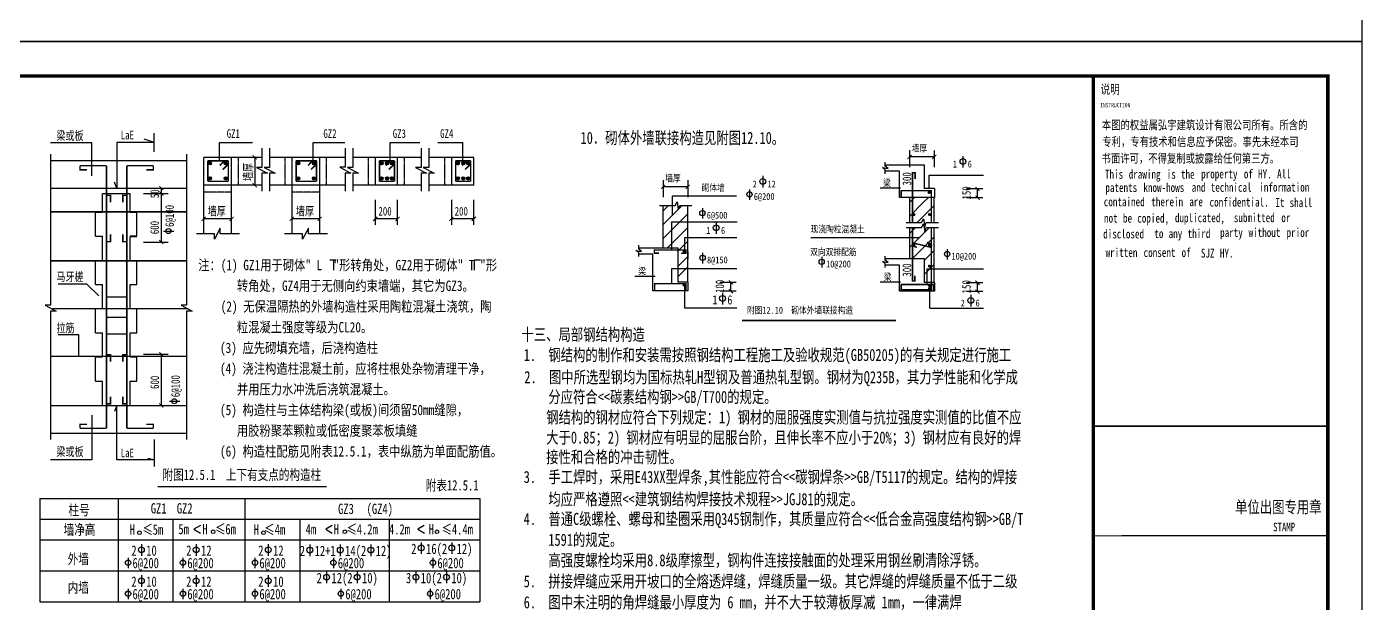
# Model space of a CAD drawing. Header units: millimetres. Extents: x 539196 to 807275, y 431843 to 1156631.
# Drawn here: x 572462 to 627244, y 1074202 to 1097840 of the extents above; entities that cross this region are included whole.
import ezdxf
from ezdxf.enums import TextEntityAlignment as Align

# ---------------------------------------------------------------- set-up
doc = ezdxf.new("R2010")
doc.units = ezdxf.units.MM
doc.header["$MEASUREMENT"] = 0
doc.linetypes.add('DASHED2', pattern=[0.375, 0.25, -0.125])
doc.layers.add('PUB_TITLE', color=4, linetype='Continuous')
doc.layers.add('TK', color=9, linetype='Continuous')
doc.styles.add('-宋体', font='', dxfattribs={"width": 0.8})
doc.styles.get('-宋体').set_extended_font_data('SimSun')

# ---------------------------------------------------------------- blocks, each defined once
blk = doc.blocks.new('图签11')
for p, q in [((3661956, -366171), (3661956, -326171)), ((3668756, -336322), (3661956, -336322)), ((3661956, -336322), (3668756, -336322)), ((3668732, -339499), (3662780, -339499))]:
    blk.add_line(p, q)
at = {"const_width": 34}
for points in [[(3661956, -336322), (3668756, -336322)], [(3661956, -339499), (3668732, -339499)]]:
    blk.add_lwpolyline(points, dxfattribs=at)
at = {"layer": 'PUB_TITLE', "const_width": 100}
blk.add_lwpolyline([(3661956, -326171), (3668756, -326171), (3668756, -366170), (3661956, -366170)], close=True, dxfattribs=at)
at = {"style": '-宋体', "width": 0.75}
for s, height, p in [('INSTRUCTION', 129.15, (3662157, -327077)), ('单位出图专用章', 350, (3666068, -338838)), ('STAMP', 250, (3667171, -339368))]:
    blk.add_text(s, height=height, dxfattribs=at).set_placement(p)
at = {"layer": 'TK', "color": 9, "style": '-宋体', "width": 0.75}
blk.add_text('说明', height=265.8, dxfattribs=at).set_placement((3662166, -326686))
at = {"layer": 'TK', "style": '-宋体', "width": 0.75}
for s, height, p in [('本图的权益属弘宇建筑设计有限公司所有。所含的', 258.23, (3662201, -327716)), ('专利，专有技术和信息应予保密。事先未经本司', 258.23, (3662214, -328201)), ('书面许可，不得复制或披露给任何第三方。', 258.23, (3662193, -328683)), ('This', 258.2, (3662293, -329146)), ('drawing', 258.2, (3662982, -329146)), ('is', 258.2, (3664084, -329146)), ('the', 258.2, (3664497, -329146)), ('property', 258.2, (3665082, -329136)), ('of', 258.2, (3666321, -329136)), ('HY.', 258.2, (3666734, -329136)), ('All', 258.2, (3667285, -329136)), ('patents', 258.2, (3662305, -329530)), ('know-hows', 258.2, (3663407, -329530)), ('and', 258.2, (3664810, -329525)), ('technical', 258.2, (3665361, -329525)), ('information', 258.23, (3666770, -329521)), ('contained', 258.2, (3662259, -329943)), ('therein', 258.2, (3663637, -329943)), ('are', 258.2, (3664738, -329943)), ('confidential.', 258.23, (3665327, -329953)), ('It', 258.2, (3667234, -329968)), ('shall', 258.2, (3667647, -329968)), ('not', 258.2, (3662266, -330419)), ('be', 258.2, (3662817, -330419)), ('copied,', 258.2, (3663230, -330419)), ('duplicated,', 258.23, (3664322, -330407)), ('submitted', 258.2, (3666031, -330405)), ('or', 258.2, (3667408, -330405)), ('disclosed', 258.2, (3662241, -330876)), ('to', 258.2, (3663726, -330866)), ('any', 258.2, (3664139, -330866)), ('third', 258.2, (3664690, -330866)), ('party', 258.2, (3665632, -330834)), ('without', 258.2, (3666458, -330834)), ('prior', 258.2, (3667560, -330834)), ('written', 258.2, (3662312, -331414)), ('consent', 258.2, (3663414, -331414)), ('of', 258.2, (3664516, -331414)), ('SJZ', 258.2, (3665076, -331433)), ('HY.', 258.2, (3665627, -331433))]:
    blk.add_text(s, height=height, dxfattribs=at).set_placement(p)

msp = doc.modelspace()

# ---------------------------------------------------------------- hatches: boundary and pattern name
h = msp.add_hatch()
h.set_pattern_fill('ANSI31', color=256, scale=113.142829, style=0)
h.set_pattern_definition([(45, (141233.96, 1074767.209), (-10.00050766, 10.00050766), [])])
edge = h.paths.add_edge_path()
edge.add_arc((579981.4, 1092243.4), 64.4, 0, 360)
h = msp.add_hatch()
h.set_pattern_fill('ANSI31', color=256, scale=113.142829, style=0)
h.set_pattern_definition([(45, (141879.009, 1074767.209), (-10.00050766, 10.00050766), [])])
edge = h.paths.add_edge_path()
edge.add_arc((580626.5, 1092243.4), 64.4, 0, 360)
h = msp.add_hatch()
h.set_pattern_fill('ANSI31', color=256, scale=113.142829, style=0)
h.set_pattern_definition([(45, (144851.712, 1074767.209), (-10.00050766, 10.00050766), [])])
edge = h.paths.add_edge_path()
edge.add_arc((583599.2, 1092243.4), 64.4, 0, 360)
h = msp.add_hatch()
h.set_pattern_fill('ANSI31', color=256, scale=113.142829, style=0)
h.set_pattern_definition([(45, (145496.761, 1074767.209), (-10.00050766, 10.00050766), [])])
edge = h.paths.add_edge_path()
edge.add_arc((584244.2, 1092243.4), 64.4, 0, 360)
h = msp.add_hatch()
h.set_pattern_fill('ANSI31', color=256, scale=113.142829, style=0)
h.set_pattern_definition([(45, (148271.86, 1074767.209), (-10.00050766, 10.00050766), [])])
edge = h.paths.add_edge_path()
edge.add_arc((587019.3, 1092243.4), 64.4, 0, 360)
h = msp.add_hatch()
h.set_pattern_fill('ANSI31', color=256, scale=113.142829, style=0)
h.set_pattern_definition([(45, (148495.714, 1074767.209), (-10.00050766, 10.00050766), [])])
edge = h.paths.add_edge_path()
edge.add_arc((587243.2, 1092243.4), 64.4, 0, 360)
h = msp.add_hatch()
h.set_pattern_fill('ANSI31', color=256, scale=113.142829, style=0)
h.set_pattern_definition([(45, (148690.41, 1074767.209), (-10.00050766, 10.00050766), [])])
edge = h.paths.add_edge_path()
edge.add_arc((587437.9, 1092243.4), 64.4, 0, 360)
h = msp.add_hatch()
h.set_pattern_fill('ANSI31', color=256, scale=113.142829, style=0)
h.set_pattern_definition([(45, (151397.557, 1074767.209), (-10.00050766, 10.00050766), [])])
edge = h.paths.add_edge_path()
edge.add_arc((590145, 1092243.4), 64.4, 0, 360)
h = msp.add_hatch()
h.set_pattern_fill('ANSI31', color=256, scale=113.142829, style=0)
h.set_pattern_definition([(45, (151621.409, 1074767.209), (-10.00050766, 10.00050766), [])])
edge = h.paths.add_edge_path()
edge.add_arc((590368.9, 1092243.4), 64.4, 0, 360)
h = msp.add_hatch()
h.set_pattern_fill('ANSI31', color=256, scale=113.142829, style=0)
h.set_pattern_definition([(45, (151816.106, 1074767.209), (-10.00050766, 10.00050766), [])])
edge = h.paths.add_edge_path()
edge.add_arc((590563.6, 1092243.4), 64.4, 0, 360)
h = msp.add_hatch()
h.set_pattern_fill('ANSI31', color=256, scale=113.142829, style=0)
h.set_pattern_definition([(45, (141233.96, 1074148.204), (-10.00050766, 10.00050766), [])])
edge = h.paths.add_edge_path()
edge.add_arc((579981.4, 1091624.4), 64.4, 0, 360)
h = msp.add_hatch()
h.set_pattern_fill('ANSI31', color=256, scale=113.142829, style=0)
h.set_pattern_definition([(45, (141879.009, 1074148.204), (-10.00050766, 10.00050766), [])])
edge = h.paths.add_edge_path()
edge.add_arc((580626.5, 1091624.4), 64.4, 0, 360)
h = msp.add_hatch()
h.set_pattern_fill('ANSI31', color=256, scale=113.142829, style=0)
h.set_pattern_definition([(45, (144851.712, 1074148.204), (-10.00050766, 10.00050766), [])])
edge = h.paths.add_edge_path()
edge.add_arc((583599.2, 1091624.4), 64.4, 0, 360)
h = msp.add_hatch()
h.set_pattern_fill('ANSI31', color=256, scale=113.142829, style=0)
h.set_pattern_definition([(45, (145496.761, 1074148.204), (-10.00050766, 10.00050766), [])])
edge = h.paths.add_edge_path()
edge.add_arc((584244.2, 1091624.4), 64.4, 0, 360)
h = msp.add_hatch()
h.set_pattern_fill('ANSI31', color=256, scale=113.142829, style=0)
h.set_pattern_definition([(45, (148271.86, 1074148.204), (-10.00050766, 10.00050766), [])])
edge = h.paths.add_edge_path()
edge.add_arc((587019.3, 1091624.4), 64.4, 0, 360)
h = msp.add_hatch()
h.set_pattern_fill('ANSI31', color=256, scale=113.142829, style=0)
h.set_pattern_definition([(45, (148495.714, 1074148.204), (-10.00050766, 10.00050766), [])])
edge = h.paths.add_edge_path()
edge.add_arc((587243.2, 1091624.4), 64.4, 0, 360)
h = msp.add_hatch()
h.set_pattern_fill('ANSI31', color=256, scale=113.142829, style=0)
h.set_pattern_definition([(45, (148690.41, 1074148.204), (-10.00050766, 10.00050766), [])])
edge = h.paths.add_edge_path()
edge.add_arc((587437.9, 1091624.4), 64.4, 0, 360)
h = msp.add_hatch()
h.set_pattern_fill('ANSI31', color=256, scale=113.142829, style=0)
h.set_pattern_definition([(45, (151397.557, 1074148.204), (-10.00050766, 10.00050766), [])])
edge = h.paths.add_edge_path()
edge.add_arc((590145, 1091624.4), 64.4, 0, 360)
h = msp.add_hatch()
h.set_pattern_fill('ANSI31', color=256, scale=113.142829, style=0)
h.set_pattern_definition([(45, (151621.409, 1074148.204), (-10.00050766, 10.00050766), [])])
edge = h.paths.add_edge_path()
edge.add_arc((590368.9, 1091624.4), 64.4, 0, 360)
h = msp.add_hatch()
h.set_pattern_fill('ANSI31', color=256, scale=113.142829, style=0)
h.set_pattern_definition([(45, (151816.106, 1074148.204), (-10.00050766, 10.00050766), [])])
edge = h.paths.add_edge_path()
edge.add_arc((590563.6, 1091624.4), 64.4, 0, 360)
h = msp.add_hatch()
h.set_pattern_fill('ANSI31', color=256, scale=67.885697, style=0)
h.set_pattern_definition([(45, (346229.513, 1080554.732), (-6.0003046, 6.0003046), [])])
edge = h.paths.add_edge_path()
edge.add_arc((609478, 1091040.5), 38.7, 0, 360)
h = msp.add_hatch()
h.set_pattern_fill('ANSI31', color=256, scale=67.885697, style=0)
h.set_pattern_definition([(45, (345606.3795, 1079653.117), (-6.0003046, 6.0003046), [])])
edge = h.paths.add_edge_path()
edge.add_arc((608854.9, 1090138.9), 38.7, 0, 360)
h = msp.add_hatch()
h.set_pattern_fill('ANSI31', color=256, scale=67.885697, style=0)
h.set_pattern_definition([(45, (346249.1965, 1079653.117), (-6.0003046, 6.0003046), [])])
edge = h.paths.add_edge_path()
edge.add_arc((609497.7, 1090138.9), 38.7, 0, 360)
h = msp.add_hatch()
h.set_pattern_fill('ANSI31', color=256, scale=67.885697, style=0)
h.set_pattern_definition([(45, (336182.426, 1078129.335), (-6.0003046, 6.0003046), [])])
edge = h.paths.add_edge_path()
edge.add_arc((599430.9, 1088615.1), 38.7, 0, 360)
h = msp.add_hatch()
h.set_pattern_fill('ANSI31', color=256, scale=67.885697, style=0)
h.set_pattern_definition([(45, (345606.3795, 1078408.5495), (-6.0003046, 6.0003046), [])])
edge = h.paths.add_edge_path()
edge.add_arc((608854.9, 1088894.3), 38.7, 0, 360)
h = msp.add_hatch()
h.set_pattern_fill('ANSI31', color=256, scale=67.885697, style=0)
h.set_pattern_definition([(45, (346249.1965, 1078408.5495), (-6.0003046, 6.0003046), [])])
edge = h.paths.add_edge_path()
edge.add_arc((609497.7, 1088894.3), 38.7, 0, 360)
h = msp.add_hatch()
h.set_pattern_fill('ANSI31', color=256, scale=67.885697, style=0)
h.set_pattern_definition([(45, (346249.1965, 1077534.876), (-6.0003046, 6.0003046), [])])
edge = h.paths.add_edge_path()
edge.add_arc((609497.7, 1088020.6), 38.7, 0, 360)
h = msp.add_hatch()
h.set_pattern_fill('ANSI31', color=256, scale=67.885697, style=0)
h.set_pattern_definition([(45, (336182.426, 1076752.463), (-6.0003046, 6.0003046), [])])
edge = h.paths.add_edge_path()
edge.add_arc((599430.9, 1087238.2), 38.7, 0, 360)
h = msp.add_hatch()
h.set_pattern_fill('ANSI31', color=256, scale=67.885697, style=0)
h.set_pattern_definition([(45, (346249.1965, 1076741.792), (-6.0003046, 6.0003046), [])])
edge = h.paths.add_edge_path()
edge.add_arc((609497.7, 1087227.5), 38.7, 0, 360)
h = msp.add_hatch()
h.set_pattern_fill('ANSI31', color=256, scale=67.885697, style=0)
h.set_pattern_definition([(45, (346249.1965, 1076627.003), (-6.0003046, 6.0003046), [])])
edge = h.paths.add_edge_path()
edge.add_arc((609497.7, 1087112.7), 38.7, 0, 360)

# ---------------------------------------------------------------- linework, layer by layer
for p, q in [((577692.6, 1092704.9), (577692.6, 1093473.9)), ((575135.9, 1093080.3), (573439, 1093080.3)), ((575135.9, 1091723.3), (575135.9, 1093080.3)), ((577692.6, 1093089.4), (576154.1, 1093089.4)), ((576154.1, 1093089.4), (576154.1, 1091216.8)), ((577692.6, 1093089.4), (577282.6, 1093224.4)), ((580368.6, 1093089.9), (581724.2, 1093089.9)), ((580368.6, 1092330.9), (580368.6, 1093089.9)), ((584212.5, 1092330.9), (584212.5, 1093089.9)), ((584212.5, 1093089.9), (585504.5, 1093089.9)), ((587370.7, 1093089.9), (588589.2, 1093089.9)), ((587370.7, 1092330.9), (587370.7, 1093089.9)), ((589330.4, 1093089.9), (590357, 1093089.9)), ((590357, 1092330.9), (590357, 1093089.9)), ((573440.2, 1092618.4), (573440.2, 1086426.7)), ((573440.2, 1092355.9), (578993.8, 1092355.9)), ((579016.7, 1092618.4), (579016.7, 1086426.7)), ((582107.2, 1092474.3), (579732.3, 1092474.3)), ((579732.3, 1089350.1), (579732.3, 1092474.3)), ((580863.7, 1089350.1), (580863.7, 1092474.3)), ((581814.3, 1092491.2), (581814.3, 1091342.8)), ((582107.2, 1092858.5), (582107.2, 1092072.2)), ((582424.3, 1092858.5), (582424.3, 1092072.2)), ((585527.3, 1092474.3), (582424.3, 1092474.3)), ((583350, 1089350.1), (583350, 1092474.3)), ((584481.5, 1089350.1), (584481.5, 1092474.3)), ((585527.3, 1092867.4), (585527.3, 1092081.1)), ((585844.4, 1092858.5), (585844.4, 1092072.2)), ((588635.2, 1092474.3), (585844.4, 1092474.3)), ((586770.2, 1091342.8), (586770.2, 1092474.3)), ((587675.1, 1091342.8), (587675.1, 1092474.3)), ((588635.2, 1092858.5), (588635.2, 1092072.2)), ((588952.3, 1092858.5), (588952.3, 1092072.2)), ((590800.8, 1092474.3), (588952.3, 1092474.3)), ((589895.9, 1091342.8), (589895.9, 1092474.3)), ((590800.8, 1091342.8), (590800.8, 1092474.3)), ((608674.8, 1092773.1), (608674.8, 1092077.2)), ((609688, 1092501.7), (608674.8, 1092501.7)), ((609688, 1092770.4), (609688, 1092077.7)), ((610863.2, 1092537.9), (610863.2, 1092067.7)), ((582107.2, 1092072.2), (581882, 1092072.2)), ((581882, 1092072.2), (582332.3, 1091829.9)), ((582332.3, 1091829.9), (582107.2, 1091829.9)), ((582107.2, 1091829.9), (582107.2, 1091091.8)), ((582424.3, 1092072.2), (582199.1, 1092072.2)), ((582199.1, 1092072.2), (582649.4, 1091829.9)), ((582649.4, 1091829.9), (582424.3, 1091829.9)), ((582424.3, 1091829.9), (582424.3, 1091091.8)), ((585527.3, 1092081.1), (585302.2, 1092081.1)), ((585302.2, 1092081.1), (585752.5, 1091838.8)), ((585752.5, 1091838.8), (585527.3, 1091838.8)), ((585527.3, 1091838.8), (585527.3, 1091100.7)), ((585844.4, 1092072.2), (585619.3, 1092072.2)), ((585619.3, 1092072.2), (586069.6, 1091829.9)), ((586069.6, 1091829.9), (585844.4, 1091829.9)), ((585844.4, 1091829.9), (585844.4, 1091091.8)), ((588635.2, 1092072.2), (588410.1, 1092072.2)), ((588410.1, 1092072.2), (588860.3, 1091829.9)), ((588635.2, 1091829.9), (588635.2, 1091091.8)), ((588860.3, 1091829.9), (588635.2, 1091829.9)), ((588952.3, 1092072.2), (588727.2, 1092072.2)), ((588727.2, 1092072.2), (589177.4, 1091829.9)), ((588952.3, 1091829.9), (588952.3, 1091091.8)), ((589177.4, 1091829.9), (588952.3, 1091829.9)), ((607565.5, 1092070.5), (607790.5, 1092028.5)), ((607679.3, 1091976.2), (607565.5, 1092070.5)), ((607679.3, 1092118.9), (607679.3, 1092280.2)), ((607679.3, 1092180.3), (608992, 1092180.3)), ((607790.5, 1092028.5), (607679.3, 1092118.9)), ((607679.3, 1091812.3), (607679.3, 1091976.2)), ((608255.5, 1091913), (607679.3, 1091913)), ((608255.5, 1090843.8), (608255.5, 1091913)), ((608793.5, 1091859.1), (608793.5, 1089801.9)), ((608793.5, 1091859.1), (608901.6, 1091859.1)), ((608793.5, 1091859.1), (608901.6, 1091859.1)), ((608901.6, 1091859.1), (608901.6, 1091632.5)), ((608901.6, 1091859.1), (608901.6, 1091603)), ((608992, 1092180.3), (609278.4, 1092180.3)), ((609278.4, 1092180.3), (609278.4, 1091205.8)), ((576154.1, 1091216.8), (576067.8, 1091461.4)), ((582107.2, 1091342.8), (579732.3, 1091342.8)), ((585527.3, 1091342.8), (582424.3, 1091342.8)), ((588635.2, 1091342.8), (585844.4, 1091342.8)), ((590800.8, 1091342.8), (588952.3, 1091342.8)), ((598561.6, 1091545.6), (598561.6, 1090849.7)), ((599574.8, 1091274.2), (598561.6, 1091274.2)), ((599574.8, 1091542.9), (599574.8, 1090850.2)), ((602651.7, 1091720.1), (602651.7, 1091249.8)), ((609484.5, 1091205.8), (609484.5, 1091751)), ((609484.5, 1091751), (611704.4, 1091751)), ((573440.2, 1091224.5), (578993.8, 1091224.5)), ((575287.8, 1091224.5), (575570.7, 1091224.5)), ((575570.7, 1091008.2), (576702.1, 1091008.2)), ((575570.7, 1090241.8), (575570.7, 1091008.2)), ((576702.1, 1091224.5), (576984.9, 1091224.5)), ((576702.1, 1090231.8), (576702.1, 1091008.2)), ((577246.2, 1091004.1), (578263.7, 1091004.1)), ((577984.4, 1091004.1), (577984.4, 1091224.5)), ((577984.4, 1089011.4), (577984.4, 1091004.1)), ((586770.2, 1089716), (586770.2, 1090745.1)), ((587675.1, 1089716), (587675.1, 1090745.1)), ((589895.9, 1089716), (589895.9, 1090745.1)), ((590800.8, 1089716), (590800.8, 1090745.1)), ((598946.5, 1090107.9), (598946.5, 1090904.2)), ((598946.5, 1090904.2), (601573.8, 1090904.2)), ((602107.3, 1091169.5), (602107.3, 1090739.6)), ((608303.9, 1091216.3), (607473.2, 1091216.3)), ((609690.6, 1090843.8), (608255.5, 1090843.8)), ((608336.5, 1091123.1), (609567.3, 1091123.1)), ((608336.5, 1090888.8), (608336.5, 1091123.1)), ((608672.6, 1090843.8), (608672.6, 1089810.6)), ((608672.6, 1090634.9), (608881.4, 1090843.8)), ((609238.6, 1090629.5), (609452.9, 1090843.8)), ((609690.6, 1091205.8), (609278.4, 1091205.8)), ((609567.3, 1091123.1), (609567.3, 1089801.9)), ((609689.4, 1089810.6), (609689.4, 1090843.8)), ((609690.6, 1091205.8), (609690.6, 1090843.8)), ((611009, 1091205.2), (611677.1, 1091205.2)), ((611009, 1090843.8), (611677.1, 1090843.8)), ((611446.2, 1091205.2), (611446.2, 1090843.8)), ((575287.8, 1090241.8), (575570.7, 1090241.8)), ((575287.8, 1089251.8), (575287.8, 1090231.8)), ((576702.1, 1090231.8), (576984.9, 1090231.8)), ((576984.9, 1089251.8), (576984.9, 1090231.8)), ((598417.3, 1090505.5), (599054.4, 1090505.5)), ((598557.9, 1090275), (598788.4, 1090505.5)), ((598557.9, 1090505.5), (598557.9, 1088781.5)), ((598557.9, 1089712.4), (599188.5, 1090343)), ((598557.9, 1089149.9), (599574.8, 1090166.8)), ((599054.4, 1090505.5), (599135.9, 1090659)), ((599135.9, 1090659), (599188.6, 1090342.4)), ((599188.6, 1090342.4), (599246.1, 1090505.5)), ((599189, 1090343.5), (599350.9, 1090505.5)), ((599246.1, 1090505.5), (599743.2, 1090505.5)), ((599574.8, 1087372.4), (599574.8, 1090505.5)), ((600175.6, 1090400.9), (600175.6, 1089971)), ((608672.6, 1090063.4), (609238.6, 1090629.5)), ((608991.3, 1089810.6), (609547.7, 1090367.1)), ((609547.7, 1090367.1), (609689.4, 1090508.7)), ((580863.7, 1089962.8), (579715.3, 1089962.8)), ((584481.5, 1089962.8), (583333.1, 1089962.8)), ((587675.1, 1089962.8), (586753.2, 1089962.8)), ((590800.8, 1089962.8), (589878.9, 1089962.8)), ((598925.8, 1088694.9), (598925.8, 1089841.7)), ((598925.8, 1089841.7), (601596.5, 1089841.7)), ((600742, 1089818.8), (600742, 1089348.5)), ((608531.9, 1089817.5), (609169, 1089817.5)), ((608531.9, 1089613.7), (609169, 1089613.7)), ((608672.6, 1089613.7), (608672.6, 1088330.8)), ((608793.5, 1089613.7), (608793.5, 1087418.3)), ((609163.5, 1089605.8), (609245, 1089759.3)), ((609169, 1089810.6), (609250.5, 1089964.1)), ((609245, 1089759.3), (609297.7, 1089442.7)), ((609250.5, 1089964.1), (609303.2, 1089647.5)), ((609303.2, 1089643.7), (609360.8, 1089806.8)), ((609303.2, 1089450.6), (609360.8, 1089613.7)), ((609360.8, 1089817.5), (609857.9, 1089817.5)), ((609360.8, 1089613.7), (609857.9, 1089613.7)), ((609567.3, 1089613.7), (609567.3, 1087047.2)), ((609689.4, 1087356.3), (609689.4, 1089613.7)), ((575287.8, 1089251.8), (575570.7, 1089251.8)), ((575570.7, 1088261.8), (575570.7, 1089251.8)), ((576702.1, 1089261.9), (576984.9, 1089261.9)), ((576702.1, 1088251.8), (576702.1, 1089241.8)), ((576702.1, 1089241.8), (576984.9, 1089241.8)), ((578069.3, 1089462.2), (578499.3, 1089462.2)), ((580159.3, 1089350.1), (579421.2, 1089350.1)), ((580401.7, 1089575.2), (580159.3, 1089125)), ((580159.3, 1089125), (580159.3, 1089350.1)), ((580401.7, 1089350.1), (580401.7, 1089575.2)), ((581187.9, 1089350.1), (580401.7, 1089350.1)), ((583777, 1089350.1), (583039, 1089350.1)), ((584019.4, 1089575.2), (583777, 1089125)), ((583777, 1089125), (583777, 1089350.1)), ((584019.4, 1089350.1), (584019.4, 1089575.2)), ((584805.7, 1089350.1), (584019.4, 1089350.1)), ((598752.1, 1088781.5), (599574.8, 1089604.2)), ((599450.4, 1088602.6), (599450.4, 1089192.6)), ((599450.4, 1089192.6), (601588.6, 1089192.6)), ((609086.8, 1089180.4), (604629.5, 1089180.4)), ((608672.6, 1089357.3), (608906.6, 1089591.3)), ((608672.6, 1088785.8), (609469.7, 1089582.9)), ((608789.1, 1088330.8), (609689.4, 1089231.1)), ((577246.2, 1089011.4), (578263.7, 1089011.4)), ((597564.7, 1088577.5), (597450.8, 1088671.8)), ((597450.8, 1088671.8), (597675.9, 1088629.8)), ((597564.7, 1088720.2), (597564.7, 1088881.5)), ((597564.7, 1088781.5), (598877.4, 1088781.5)), ((597675.9, 1088629.8), (597564.7, 1088720.2)), ((597564.7, 1088413.6), (597564.7, 1088577.5)), ((598877.4, 1088781.5), (599163.8, 1088781.5)), ((599160.2, 1088627.1), (599574.8, 1089041.7)), ((599163.8, 1088781.5), (599163.8, 1087372.4)), ((599163.8, 1088623.9), (599163.8, 1088305.7)), ((599574.8, 1088623.9), (599574.8, 1088305.7)), ((600186.6, 1088567.3), (600186.6, 1088137.3)), ((609278.4, 1088248.6), (609689.4, 1088659.6)), ((610215.1, 1088721.6), (610215.1, 1088291.7)), ((575287.8, 1088261.8), (575570.7, 1088261.8)), ((575287.8, 1087271.8), (575287.8, 1088251.8)), ((576702.1, 1088251.8), (576984.9, 1088251.8)), ((576984.9, 1087271.8), (576984.9, 1088251.8)), ((585161.5, 1088264.3), (584901.4, 1088264.3)), ((585039.6, 1088264.3), (585039.6, 1087858.1)), ((591068.9, 1088268.5), (590808.8, 1088268.5)), ((590808.8, 1088268.5), (590808.8, 1087862.3)), ((598140.9, 1088514.2), (597564.7, 1088514.2)), ((598140.9, 1087011), (598140.9, 1088514.2)), ((599163.8, 1088004.3), (599574.8, 1088415.3)), ((599163.8, 1087589.8), (599574.8, 1088000.7)), ((605069.8, 1088402.7), (605069.8, 1087972.8)), ((607565.5, 1088221), (607790.5, 1088179)), ((607679.3, 1088126.7), (607565.5, 1088221)), ((607679.3, 1088269.4), (607679.3, 1088430.7)), ((607679.3, 1088330.8), (608992, 1088330.8)), ((607790.5, 1088179), (607679.3, 1088269.4)), ((607679.3, 1087962.8), (607679.3, 1088126.7)), ((608255.5, 1088063.5), (607679.3, 1088063.5)), ((608255.5, 1086994.3), (608255.5, 1088063.5)), ((608992, 1088330.8), (609278.4, 1088330.8)), ((609278.4, 1088330.8), (609278.4, 1087356.3)), ((609278.4, 1087677.1), (609689.4, 1088088)), ((598241.7, 1087602.1), (597411, 1087602.1)), ((598923.4, 1087334.3), (598923.4, 1087931)), ((598923.4, 1087931), (601587.5, 1087931)), ((608895.1, 1087418.3), (608895.1, 1087624.5)), ((609388.4, 1087914.3), (611703.3, 1087914.3)), ((609388.4, 1087914.3), (609388.4, 1087294.7)), ((574933.1, 1087283.4), (573752.5, 1087283.4)), ((575414, 1086802.6), (574933.1, 1087283.4)), ((575287.8, 1087271.8), (575570.7, 1087271.8)), ((575287.8, 1087271.8), (575570.7, 1087271.8)), ((575570.7, 1086281.8), (575570.7, 1087271.8)), ((576702.1, 1086281.8), (576702.1, 1087271.8)), ((576702.1, 1087271.8), (576984.9, 1087271.8)), ((576702.1, 1087271.8), (576984.9, 1087271.8)), ((599574.8, 1087011), (598140.9, 1087011)), ((599574.8, 1087372.4), (599163.8, 1087372.4)), ((599439.2, 1087234.1), (599439.2, 1086316.7)), ((599574.8, 1087372.4), (599574.8, 1087011)), ((600893.2, 1087372.4), (601561.3, 1087372.4)), ((600893.2, 1087011), (601561.3, 1087011)), ((601003.5, 1086925.4), (601003.5, 1086455.2)), ((601330.3, 1087372.4), (601330.3, 1087011)), ((608303.9, 1087366.8), (607473.2, 1087366.8)), ((609690.6, 1086994.3), (608255.5, 1086994.3)), ((608336.5, 1087271.4), (609644.8, 1087271.4)), ((608336.5, 1087039.3), (608336.5, 1087271.4)), ((609567.3, 1087047.2), (608344.9, 1087047.2)), ((608793.5, 1087418.3), (608895.1, 1087418.3)), ((609690.6, 1087356.3), (609278.4, 1087356.3)), ((609510.6, 1086300), (609510.6, 1087271.4)), ((609644.8, 1087271.4), (609644.8, 1087040.9)), ((609690.6, 1087356.3), (609690.6, 1086994.3)), ((611009, 1087355.7), (611677.1, 1087355.7)), ((611009, 1086994.3), (611677.1, 1086994.3)), ((611446.2, 1087355.7), (611446.2, 1086994.3)), ((573440.2, 1086426.7), (573215, 1086426.7)), ((573215, 1086426.7), (573665.3, 1086184.3)), ((579016.7, 1086426.7), (578791.6, 1086426.7)), ((578791.6, 1086426.7), (579241.9, 1086184.3)), ((611185.7, 1086841), (611185.7, 1086370.7)), ((573440.2, 1086184.3), (573440.2, 1080921.6)), ((573665.3, 1086184.3), (573440.2, 1086184.3)), ((575287.8, 1086281.8), (575570.7, 1086281.8)), ((575287.8, 1085291.8), (575287.8, 1086271.8)), ((576702.1, 1086281.8), (576984.9, 1086281.8)), ((576984.9, 1085291.8), (576984.9, 1086271.8)), ((579016.7, 1086184.3), (579016.7, 1080921.6)), ((579241.9, 1086184.3), (579016.7, 1086184.3)), ((599439.2, 1086316.7), (601588.6, 1086316.7)), ((609510.6, 1086300), (611704.4, 1086300)), ((575287.8, 1085291.8), (575570.7, 1085291.8)), ((575570.7, 1084301.8), (575570.7, 1085291.8)), ((576702.1, 1085291.8), (576984.9, 1085291.8)), ((576702.1, 1084301.8), (576702.1, 1085291.8)), ((574600.1, 1085212.2), (573747.5, 1085212.2)), ((574600.1, 1084316.2), (574600.1, 1085212.2)), ((575287.8, 1084301.8), (575570.7, 1084301.8)), ((575287.8, 1083311.8), (575287.8, 1084291.8)), ((576702.1, 1084301.8), (576984.9, 1084301.8)), ((576984.9, 1083311.8), (576984.9, 1084291.8)), ((577246.2, 1084412.3), (578263.7, 1084412.3)), ((577984.4, 1082314.5), (577984.4, 1084412.3)), ((575287.8, 1083311.8), (575570.7, 1083311.8)), ((575570.7, 1082321.8), (575570.7, 1083311.8)), ((576702.1, 1082321.8), (576702.1, 1083311.8)), ((576702.1, 1083311.8), (576984.9, 1083311.8)), ((573440.2, 1082314.5), (579016.7, 1082314.5)), ((576154.1, 1082314.5), (576067.8, 1082069.8)), ((576154.1, 1080081), (576154.1, 1082314.5)), ((578314.4, 1082484.2), (578744.4, 1082484.2)), ((575135.9, 1081911.9), (575135.9, 1080080)), ((573440.2, 1081183), (579016.7, 1081183)), ((577692.6, 1080916.6), (577692.6, 1079804.8)), ((575135.9, 1080080), (573439, 1080080)), ((577692.6, 1080081), (576154.1, 1080081)), ((577692.6, 1080081), (577425.2, 1080143.9)), ((573006.2, 1078502), (591048.2, 1078502)), ((573006.2, 1078502), (573006.2, 1074259.1)), ((576208.3, 1078502), (576208.3, 1074259.1)), ((581412.8, 1078502), (581412.8, 1074259.1)), ((591048.2, 1078502), (591048.2, 1074259.1)), ((573006.2, 1077653.4), (591048.2, 1077653.4)), ((578457, 1077653.4), (578457, 1074259.1)), ((583661.5, 1077653.4), (583661.5, 1074259.1)), ((587324.5, 1077653.4), (587324.5, 1074259.1)), ((579585.7, 1077385.5), (579322.5, 1077234.6)), ((579322.5, 1077234.6), (579593.4, 1077079.9)), ((584988.1, 1077385.5), (584725, 1077234.6)), ((584725, 1077234.6), (584995.9, 1077079.9)), ((588764.4, 1077385.5), (588501.3, 1077234.6)), ((588501.3, 1077234.6), (588772.2, 1077079.9)), ((573006.2, 1076804.8), (591048.2, 1076804.8)), ((577165.4, 1076620.9), (577165.4, 1076150.6)), ((579414.1, 1076620.9), (579414.1, 1076150.6)), ((582370, 1076620.9), (582370, 1076150.6)), ((584073.4, 1076608.7), (584073.4, 1076138.4)), ((585324.9, 1076608.7), (585324.9, 1076138.4)), ((586576.4, 1076608.7), (586576.4, 1076138.4)), ((588643.9, 1076693), (588643.9, 1076222.8)), ((589895.4, 1076693), (589895.4, 1076222.8)), ((576621, 1076070.3), (576621, 1075640.4)), ((578869.7, 1076070.3), (578869.7, 1075640.4)), ((581825.6, 1076070.3), (581825.6, 1075640.4)), ((585041.4, 1076070.3), (585041.4, 1075640.4)), ((589125.8, 1076070.3), (589125.8, 1075640.4)), ((573006.2, 1075532), (591048.2, 1075532)), ((584764.4, 1075495.1), (584764.4, 1075024.8)), ((586015.8, 1075495.1), (586015.8, 1075024.8)), ((588427.3, 1075495.1), (588427.3, 1075024.8)), ((589678.8, 1075495.1), (589678.8, 1075024.8)), ((577165.4, 1075348), (577165.4, 1074877.8)), ((579414.1, 1075348), (579414.1, 1074877.8)), ((582370, 1075348), (582370, 1074877.8)), ((576621, 1074797.5), (576621, 1074367.5)), ((578869.7, 1074797.5), (578869.7, 1074367.5)), ((581825.6, 1074797.5), (581825.6, 1074367.5)), ((585347.9, 1074797.5), (585347.9, 1074367.5)), ((589010.9, 1074797.5), (589010.9, 1074367.5)), ((573006.2, 1074259.1), (591048.2, 1074259.1))]:
    msp.add_line(p, q)
at = {"linetype": 'DASHED2', "ltscale": 5}
for p, q in [((581146.6, 1091342.8), (581146.6, 1092474.3)), ((583067.2, 1091342.8), (583067.2, 1092474.3)), ((584764.3, 1091342.8), (584764.3, 1092474.3)), ((586487.3, 1091342.8), (586487.3, 1092474.3)), ((587958, 1091342.8), (587958, 1092474.3)), ((589613, 1091342.8), (589613, 1092474.3)), ((580863.7, 1091060), (579732.3, 1091060)), ((584481.5, 1091060), (583350, 1091060))]:
    msp.add_line(p, q, dxfattribs=at)
for points, const_width in [([(579892.7, 1092344.3), (580733.8, 1092344.3)], 63.6), ([(579892.7, 1092344.3), (579892.7, 1091503.2)], 63.6), ([(580553.7, 1092330.9), (580381.6, 1092148.8)], 63.6), ([(580733.8, 1092344.3), (580733.8, 1091503.2)], 63.6), ([(583510.4, 1092344.3), (584351.5, 1092344.3)], 63.6), ([(583510.4, 1092344.3), (583510.4, 1091503.2)], 63.6), ([(584171.4, 1092330.9), (583999.3, 1092148.8)], 63.6), ([(584351.5, 1092344.3), (584351.5, 1091503.2)], 63.6), ([(586930.6, 1092344.3), (587545.2, 1092344.3)], 63.6), ([(586930.6, 1092344.3), (586930.6, 1091503.2)], 63.6), ([(587365.1, 1092330.9), (587193, 1092148.8)], 63.6), ([(587545.2, 1092344.3), (587545.2, 1091503.2)], 63.6), ([(590056.2, 1092344.3), (590670.9, 1092344.3)], 63.6), ([(590056.2, 1092344.3), (590056.2, 1091503.2)], 63.6), ([(590490.8, 1092330.9), (590318.7, 1092148.8)], 63.6), ([(590670.9, 1092344.3), (590670.9, 1091503.2)], 63.6), ([(608758.9, 1092585.8), (608590.8, 1092417.7)], 40.7), ([(609772.1, 1092585.8), (609604, 1092417.7)], 40.7), ([(575731, 1092142), (574645.6, 1092142)], 63.6), ([(574645.6, 1092142), (574645.6, 1091974.9), (574940.7, 1091974.9)], 63.6), ([(575731, 1092142), (575731, 1081373.5)], 63.6), ([(576572.1, 1092142), (576572.1, 1081373.5)], 63.6), ([(576572.1, 1092142), (577657.6, 1092142)], 63.6), ([(577657.6, 1092142), (577657.6, 1091974.9), (577368, 1091974.9)], 63.6), ([(580715.6, 1092189.2), (580503.1, 1091986.9)], 63.6), ([(584333.4, 1092189.2), (584120.8, 1091986.9)], 63.6), ([(587527, 1092189.2), (587314.5, 1091986.9)], 63.6), ([(590652.7, 1092189.2), (590440.2, 1091986.9)], 63.6), ([(608901.6, 1091603), (608901.6, 1091859.1), (608793.5, 1091859.1), (608793.5, 1089810.6)], 56.6), ([(579892.7, 1091503.2), (580733.8, 1091503.2)], 63.6), ([(583510.4, 1091503.2), (584351.5, 1091503.2)], 63.6), ([(586930.6, 1091503.2), (587545.2, 1091503.2)], 63.6), ([(590056.2, 1091503.2), (590670.9, 1091503.2)], 63.6), ([(575731, 1090924.7), (575898.1, 1090924.7), (575898.1, 1090635.2)], 63.6), ([(576572.1, 1090924.7), (576405, 1090924.7), (576405, 1090635.2)], 63.6), ([(608336.5, 1090843.8), (608336.5, 1091123.1), (609567.3, 1091123.1), (609567.3, 1089810.6)], 56.6), ([(609644.8, 1087040.9), (609644.8, 1087271.4), (608336.5, 1087271.4), (608344.9, 1087047.2), (609567.3, 1087047.2), (609567.3, 1089613.7)], 56.6), ([(608793.5, 1089613.7), (608793.5, 1087418.3), (608895.1, 1087418.3), (608895.1, 1087624.5)], 56.6), ([(575731, 1089027.2), (575898.1, 1089027.2), (575898.1, 1089322.4)], 63.6), ([(576572.1, 1089027.2), (576405, 1089027.2), (576405, 1089322.4)], 63.6), ([(598400.6, 1088556.5), (598207.9, 1088556.5), (598207.9, 1088684.9), (599506.8, 1088684.9), (599506.8, 1088553.6), (599295.9, 1088553.6)], 56.6), ([(608980, 1088796.8), (608789.8, 1088849.2), (608796.3, 1088980.3), (609544.1, 1088796.8), (609576.9, 1088868.9), (609570.3, 1088934.4), (609386.7, 1089000)], 56.6), ([(599506.4, 1087013.1), (599506.4, 1087303), (598224.4, 1087303), (598224.4, 1087013.1)], 56.6), ([(575731, 1086757.2), (576572.1, 1086757.2)], 63.6), ([(575731, 1085927.3), (576572.1, 1085927.3)], 63.6), ([(601803.8, 1085796.9), (608122.1, 1085796.9)], 63.6), ([(575731, 1085241.6), (576572.1, 1085241.6)], 63.6), ([(575731, 1084391.7), (575898.1, 1084391.7), (575898.1, 1084102.1)], 63.6), ([(576572.1, 1084391.7), (576405, 1084391.7), (576405, 1084102.1)], 63.6), ([(575731, 1082374.8), (575898.1, 1082374.8), (575898.1, 1082670)], 63.6), ([(576572.1, 1082374.8), (576405, 1082374.8), (576405, 1082670)], 63.6), ([(574645.6, 1081373.5), (574645.6, 1081540.6), (574940.7, 1081540.6)], 63.6), ([(575731, 1081373.5), (574645.6, 1081373.5)], 63.6), ([(576572.1, 1081373.5), (577657.6, 1081373.5)], 63.6), ([(577657.6, 1081373.5), (577657.6, 1081540.6), (577368, 1081540.6)], 63.6), ([(577834.5, 1078982.2), (584768.6, 1078982.2)], 63.6)]:
    msp.add_lwpolyline(points, dxfattribs=dict(const_width=const_width))
at = {"lineweight": -2, "const_width": 40.7}
for points in [[(581730.3, 1092575.3), (581898.4, 1092407.1)], [(578068.4, 1091136.2), (577900.3, 1091304.4)], [(581730.3, 1091426.9), (581898.4, 1091258.8)], [(598645.6, 1091358.3), (598477.5, 1091190.2)], [(599658.8, 1091358.3), (599490.7, 1091190.2)], [(611379.1, 1091272.3), (611547.1, 1091104.1)], [(578068.4, 1090915.8), (577900.3, 1091084)], [(611379.1, 1090910.9), (611547.1, 1090742.7)], [(579799.4, 1090046.9), (579631.3, 1089878.8)], [(580947.8, 1090046.9), (580779.6, 1089878.8)], [(583417.2, 1090046.9), (583249, 1089878.8)], [(584565.6, 1090046.9), (584397.4, 1089878.8)], [(586837.3, 1090046.9), (586669.2, 1089878.8)], [(587759.2, 1090046.9), (587591, 1089878.8)], [(589963, 1090046.9), (589794.9, 1089878.8)], [(590884.9, 1090046.9), (590716.7, 1089878.8)], [(578068.4, 1088927.3), (577900.3, 1089095.5)], [(601263.3, 1087439.5), (601431.3, 1087271.3)], [(611379.1, 1087422.8), (611547.1, 1087254.6)], [(601263.3, 1087078.1), (601431.3, 1086909.9)], [(611379.1, 1087061.4), (611547.1, 1086893.2)], [(578068.4, 1084328.2), (577900.3, 1084496.4)], [(578068.4, 1082230.4), (577900.3, 1082398.6)]]:
    msp.add_lwpolyline(points, dxfattribs=at)
at = {"linetype": 'DASHED2', "ltscale": 5, "const_width": 63.6}
for points in [[(579016.7, 1090248), (573440.2, 1090248)], [(579016.7, 1088242), (573440.2, 1088242)], [(579093, 1086281.6), (573516.5, 1086281.6)], [(573440.2, 1084324.6), (579016.7, 1084324.6)]]:
    msp.add_lwpolyline(points, dxfattribs=at)
for centre, radius in [((610863.2, 1092315.2), 118.8), ((579981.4, 1092243.4), 64.4), ((580626.5, 1092243.4), 64.4), ((583599.2, 1092243.4), 64.4), ((584244.2, 1092243.4), 64.4), ((587019.3, 1092243.4), 64.4), ((587243.2, 1092243.4), 64.4), ((587437.9, 1092243.4), 64.4), ((590145, 1092243.4), 64.4), ((590368.9, 1092243.4), 64.4), ((590563.6, 1092243.4), 64.4), ((579981.4, 1091624.4), 64.4), ((580626.5, 1091624.4), 64.4), ((583599.2, 1091624.4), 64.4), ((584244.2, 1091624.4), 64.4), ((587019.3, 1091624.4), 64.4), ((587243.2, 1091624.4), 64.4), ((587437.9, 1091624.4), 64.4), ((590145, 1091624.4), 64.4), ((590368.9, 1091624.4), 64.4), ((590563.6, 1091624.4), 64.4), ((602651.7, 1091497.3), 118.8), ((602107.3, 1090965.9), 108.6), ((609478, 1091040.5), 38.7), ((600175.6, 1090197.3), 108.6), ((608854.9, 1090138.9), 38.7), ((609497.7, 1090138.9), 38.7), ((600742, 1089596), 118.8), ((578273, 1089462.2), 101.8), ((599430.9, 1088615.1), 38.7), ((608854.9, 1088894.3), 38.7), ((609497.7, 1088894.3), 38.7), ((610215.1, 1088518), 108.6), ((600186.6, 1088363.6), 108.6), ((605069.8, 1088199.1), 108.6), ((609497.7, 1088020.6), 38.7), ((599430.9, 1087238.2), 38.7), ((609497.7, 1087227.5), 38.7), ((609497.7, 1087112.7), 38.7), ((601003.5, 1086702.7), 118.8), ((611185.7, 1086618.2), 118.8), ((578518.1, 1082484.2), 101.8), ((577084.8, 1077093.5), 73.6), ((580111.1, 1077135.3), 73.6), ((582170.5, 1077093.5), 73.6), ((585513.5, 1077135.3), 73.6), ((589289.8, 1077135.3), 73.6), ((577165.4, 1076398.1), 118.8), ((579414.1, 1076398.1), 118.8), ((582370, 1076398.1), 118.8), ((584073.4, 1076385.9), 118.8), ((585324.9, 1076385.9), 118.8), ((586576.4, 1076385.9), 118.8), ((588643.9, 1076470.3), 118.8), ((589895.4, 1076470.3), 118.8), ((576621, 1075866.7), 108.6), ((578869.7, 1075866.7), 108.6), ((581825.6, 1075866.7), 108.6), ((585041.4, 1075866.7), 108.6), ((589125.8, 1075866.7), 108.6), ((584764.4, 1075272.3), 118.8), ((586015.8, 1075272.3), 118.8), ((588427.3, 1075272.3), 118.8), ((589678.8, 1075272.3), 118.8), ((577165.4, 1075125.3), 118.8), ((579414.1, 1075125.3), 118.8), ((582370, 1075125.3), 118.8), ((576621, 1074593.8), 108.6), ((578869.7, 1074593.8), 108.6), ((581825.6, 1074593.8), 108.6), ((585347.9, 1074593.8), 108.6), ((589010.9, 1074593.8), 108.6)]:
    msp.add_circle(centre, radius)
for centre, radius, start, end in [((579947.9, 1092209.5), 13.1, 0, 180), ((579947.9, 1092209.5), 13.1, 180, 0), ((579984.8, 1092209.5), 13.1, 0, 180), ((579984.8, 1092209.5), 13.1, 180, 0), ((580024.1, 1092209.5), 13.1, 0, 180), ((580024.1, 1092209.5), 13.1, 180, 0), ((580593, 1092209.5), 13.1, 0, 180), ((580593, 1092209.5), 13.1, 180, 0), ((580629.8, 1092209.5), 13.1, 0, 180), ((580629.8, 1092209.5), 13.1, 180, 0), ((580669.2, 1092209.5), 13.1, 0, 180), ((580669.2, 1092209.5), 13.1, 180, 0), ((583565.7, 1092209.5), 13.1, 0, 180), ((583565.7, 1092209.5), 13.1, 180, 0), ((583602.5, 1092209.5), 13.1, 0, 180), ((583602.5, 1092209.5), 13.1, 180, 0), ((583641.9, 1092209.5), 13.1, 0, 180), ((583641.9, 1092209.5), 13.1, 180, 0), ((586985.8, 1092209.5), 13.1, 0, 180), ((586985.8, 1092209.5), 13.1, 180, 0), ((587022.7, 1092209.5), 13.1, 0, 180), ((587022.7, 1092209.5), 13.1, 180, 0), ((587062, 1092209.5), 13.1, 0, 180), ((587062, 1092209.5), 13.1, 180, 0), ((587209.7, 1092209.5), 13.1, 0, 180), ((587209.7, 1092209.5), 13.1, 180, 0), ((587246.5, 1092209.5), 13.1, 0, 180), ((587246.5, 1092209.5), 13.1, 180, 0), ((587285.9, 1092209.5), 13.1, 0, 180), ((587285.9, 1092209.5), 13.1, 180, 0), ((587404.4, 1092209.5), 13.1, 0, 180), ((587404.4, 1092209.5), 13.1, 180, 0), ((587441.2, 1092209.5), 13.1, 0, 180), ((587441.2, 1092209.5), 13.1, 180, 0), ((587480.6, 1092209.5), 13.1, 0, 180), ((587480.6, 1092209.5), 13.1, 180, 0), ((590111.5, 1092209.5), 13.1, 0, 180), ((590111.5, 1092209.5), 13.1, 180, 0), ((590148.4, 1092209.5), 13.1, 0, 180), ((590148.4, 1092209.5), 13.1, 180, 0), ((590187.7, 1092209.5), 13.1, 0, 180), ((590187.7, 1092209.5), 13.1, 180, 0), ((590335.4, 1092209.5), 13.1, 0, 180), ((590335.4, 1092209.5), 13.1, 180, 0), ((590372.2, 1092209.5), 13.1, 0, 180), ((590372.2, 1092209.5), 13.1, 180, 0), ((590411.6, 1092209.5), 13.1, 0, 180), ((590411.6, 1092209.5), 13.1, 180, 0), ((590530.1, 1092209.5), 13.1, 0, 180), ((590530.1, 1092209.5), 13.1, 180, 0), ((590566.9, 1092209.5), 13.1, 0, 180), ((590566.9, 1092209.5), 13.1, 180, 0), ((590606.3, 1092209.5), 13.1, 0, 180), ((590606.3, 1092209.5), 13.1, 180, 0), ((579947.9, 1091590.5), 13.1, 0, 180), ((579947.9, 1091590.5), 13.1, 180, 0), ((579984.8, 1091590.5), 13.1, 0, 180), ((579984.8, 1091590.5), 13.1, 180, 0), ((580024.1, 1091590.5), 13.1, 0, 180), ((580024.1, 1091590.5), 13.1, 180, 0), ((580593, 1091590.5), 13.1, 0, 180), ((580593, 1091590.5), 13.1, 180, 0), ((580629.8, 1091590.5), 13.1, 0, 180), ((580629.8, 1091590.5), 13.1, 180, 0), ((580669.2, 1091590.5), 13.1, 0, 180), ((580669.2, 1091590.5), 13.1, 180, 0), ((583565.7, 1091590.5), 13.1, 0, 180), ((583565.7, 1091590.5), 13.1, 180, 0), ((583602.5, 1091590.5), 13.1, 0, 180), ((583602.5, 1091590.5), 13.1, 180, 0), ((583641.9, 1091590.5), 13.1, 0, 180), ((583641.9, 1091590.5), 13.1, 180, 0), ((584210.7, 1091590.5), 13.1, 0, 180), ((584210.7, 1091590.5), 13.1, 180, 0), ((584247.6, 1091590.5), 13.1, 0, 180), ((584247.6, 1091590.5), 13.1, 180, 0), ((586985.8, 1091590.5), 13.1, 0, 180), ((586985.8, 1091590.5), 13.1, 180, 0), ((587022.7, 1091590.5), 13.1, 0, 180), ((587022.7, 1091590.5), 13.1, 180, 0), ((587062, 1091590.5), 13.1, 0, 180), ((587062, 1091590.5), 13.1, 180, 0), ((587209.7, 1091590.5), 13.1, 0, 180), ((587209.7, 1091590.5), 13.1, 180, 0), ((587246.5, 1091590.5), 13.1, 0, 180), ((587246.5, 1091590.5), 13.1, 180, 0), ((587285.9, 1091590.5), 13.1, 0, 180), ((587285.9, 1091590.5), 13.1, 180, 0), ((587404.4, 1091590.5), 13.1, 0, 180), ((587404.4, 1091590.5), 13.1, 180, 0), ((587441.2, 1091590.5), 13.1, 0, 180), ((587441.2, 1091590.5), 13.1, 180, 0), ((587480.6, 1091590.5), 13.1, 0, 180), ((587480.6, 1091590.5), 13.1, 180, 0), ((590111.5, 1091590.5), 13.1, 0, 180), ((590111.5, 1091590.5), 13.1, 180, 0), ((590148.4, 1091590.5), 13.1, 0, 180), ((590148.4, 1091590.5), 13.1, 180, 0), ((590187.7, 1091590.5), 13.1, 0, 180), ((590187.7, 1091590.5), 13.1, 180, 0), ((590335.4, 1091590.5), 13.1, 0, 180), ((590335.4, 1091590.5), 13.1, 180, 0), ((590372.2, 1091590.5), 13.1, 0, 180), ((590372.2, 1091590.5), 13.1, 180, 0), ((590411.6, 1091590.5), 13.1, 0, 180), ((590411.6, 1091590.5), 13.1, 180, 0), ((590530.1, 1091590.5), 13.1, 0, 180), ((590530.1, 1091590.5), 13.1, 180, 0), ((590566.9, 1091590.5), 13.1, 0, 180), ((590566.9, 1091590.5), 13.1, 180, 0), ((590606.3, 1091590.5), 13.1, 0, 180), ((590606.3, 1091590.5), 13.1, 180, 0), ((609523.5, 1091080.3), 9.55, 0, 180), ((609523.5, 1091080.3), 9.55, 180, 0), ((608837, 1090151.4), 12.7, 90, 270), ((608837, 1090151.4), 12.7, 270, 90), ((608880.9, 1090151.4), 12.7, 90, 270), ((609523.7, 1090151.4), 12.7, 90, 270), ((608837, 1088906.9), 12.7, 90, 270), ((608837, 1088906.9), 12.7, 270, 90), ((608880.9, 1088906.9), 12.7, 90, 270), ((609523.7, 1088906.9), 12.7, 90, 270), ((609523.7, 1088033.2), 12.7, 90, 270), ((609523.7, 1087240.1), 12.7, 90, 270), ((609523.7, 1087125.3), 12.7, 90, 270)]:
    msp.add_arc(centre, radius, start, end)
at = {"layer": 'PUB_TITLE', "color": 1}
msp.add_lwpolyline([(543235.4, 1097231.5), (627244, 1097231.5), (627244, 1156631.5), (543235.4, 1156631.5)], close=True, dxfattribs=at)
at = {"layer": 'PUB_TITLE'}
msp.add_lwpolyline([(543235.4, 1037831.5), (627244, 1037831.5), (627244, 1097231.5), (543235.4, 1097231.5)], close=True, dxfattribs=at)
at = {"layer": 'PUB_TITLE', "const_width": 141.4}
msp.add_lwpolyline([(546771.1, 1039245.7), (625829.7, 1039245.7), (625829.7, 1095817.2), (546771.1, 1095817.2)], close=True, dxfattribs=at)

# ---------------------------------------------------------------- block references
at = {"xscale": 1.41428571427241, "yscale": 1.41428571427241, "zscale": 1.414285714285714}
msp.add_blockref('图签11', (-4562839.4, 1557115.2), dxfattribs=at)

# ---------------------------------------------------------------- texts
at = {"style": '-宋体'}
for s, height, width, p in [('梁或板', 353.57, 0.75, (573680.9, 1093193.7)), ('LaE', 353.57, 0.75, (576318.3, 1093220.3)), ('GZ1', 353.57, 0.75, (580666.1, 1093282.8)), ('GZ2', 353.57, 0.75, (584630.1, 1093282.8)), ('GZ3', 353.57, 0.75, (587476.6, 1093282.8)), ('GZ4', 353.57, 0.75, (589419.5, 1093282.8)), ('10．砌体外墙联接构造见附图12.10。', 495, 0.75, (595180.7, 1093035.9)), ('墙厚', 282.86, 0.8, (608764.1, 1092718.3)), ('墙厚', 282.86, 0.8, (598650.8, 1091490.8)), ('1', 282.9, 0.8, (610451.4, 1092067.7)), ('6', 282.9, 0.8, (611061.2, 1092067.7)), ('砌体墙', 282.86, 0.8, (600146.1, 1091099.6)), ('2', 282.9, 0.8, (602239.8, 1091249.8)), ('12', 282.86, 0.8, (602849.7, 1091249.8)), ('梁', 282.9, 0.8, (607588.3, 1091290.5)), ('6@200', 282.86, 0.8, (602288.3, 1090739.6)), ('墙厚', 353.57, 0.75, (579887.1, 1090098.6)), ('墙厚', 353.57, 0.75, (583504.9, 1090098.6)), ('200', 353.57, 0.75, (586890.3, 1090098.6)), ('200', 353.57, 0.75, (590016, 1090098.6)), ('6@500', 282.86, 0.8, (600356.7, 1089971)), ('1', 282.9, 0.8, (600330.1, 1089348.5)), ('6', 282.9, 0.8, (600940, 1089348.5)), ('现浇陶粒混凝土', 282.86, 0.8, (604615.6, 1089399.1)), ('双向双排配筋', 282.86, 0.8, (604598.8, 1088464.5)), ('10@200', 282.86, 0.8, (610396.1, 1088291.7)), ('注：(1) GZ1用于砌体" L  "形转角处，GZ2用于砌体" T "形', 424.286, 0.8, (579496, 1087855.8)), ('梁', 282.9, 0.8, (597547.7, 1087676.4)), ('8@150', 282.86, 0.8, (600367.7, 1088137.3)), ('10@200', 282.86, 0.8, (605250.8, 1087972.8)), ('马牙槎', 353.57, 0.75, (573680.9, 1087408.2)), ('   转角处，GZ4用于无侧向约束墙端，其它为GZ3。', 424.286, 0.8, (580389.8, 1087007.2)), ('梁', 282.9, 0.8, (607617.1, 1087441)), ('    (2) 无保温隔热的外墙构造柱采用陶粒混凝土浇筑，陶', 424.286, 0.8, (579496, 1086158.6)), ('1', 375.9, 0.8, (600591.6, 1086455.2)), ('6', 375.9, 0.8, (601201.5, 1086455.2)), ('附图12.10  砌体外墙联接构造', 282.857, 0.8, (602003.2, 1086074.9)), ('2', 282.9, 0.8, (610773.9, 1086370.7)), ('6', 282.9, 0.8, (611383.7, 1086370.7)), ('   粒混凝土强度等级为CL20。', 424.286, 0.8, (580389.8, 1085310)), ('拉筋', 353.57, 0.75, (573680.9, 1085310.2)), ('十三、局部钢结构构造', 495, 0.75, (592754.7, 1084973.2)), ('(3) 应先砌填充墙，后浇构造柱', 424.286, 0.8, (580389.8, 1084461.5)), ('1.  钢结构的制作和安装需按照钢结构工程施工及验收规范(GB50205)的有关规定进行施工', 495, 0.75, (592847.8, 1084136.6)), ('(4) 浇注构造柱混凝土前，应将柱根处杂物清理干净，', 424.286, 0.8, (580389.8, 1083612.9)), ('2.  图中所选型钢均为国标热轧H型钢及普通热轧型钢。钢材为Q235B，其力学性能和化学成', 495, 0.75, (592873, 1083226.1)), ('   并用压力水冲洗后浇筑混凝土。', 424.286, 0.8, (580389.8, 1082764.3)), ('    分应符合<<碳素结构钢>>GB/T700的规定。', 495, 0.75, (592847.8, 1082416.4)), ('(5) 构造柱与主体结构梁(或板)间须留50mm缝隙，', 424.286, 0.8, (580389.8, 1081915.8)), ('钢结构的钢材应符合下列规定：1) 钢材的屈服强度实测值与抗拉强度实测值的比值不应', 495, 0.75, (593769.5, 1081580.4)), ('   用胶粉聚苯颗粒或低密度聚苯板填缝', 424.286, 0.8, (580389.8, 1081067.2)), ('大于0.85；2) 钢材应有明显的屈服台阶，且伸长率不应小于20%；3) 钢材应有良好的焊', 495, 0.75, (593769.5, 1080751.5)), ('梁或板', 353.57, 0.75, (573680.9, 1080238.7)), ('LaE', 353.57, 0.75, (576318.3, 1080191.2)), ('(6) 构造柱配筋见附表12.5.1，表中纵筋为单面配筋值。', 424.286, 0.8, (580389.8, 1080218.6)), ('接性和合格的冲击韧性。', 495, 0.75, (593769.5, 1079953.2)), ('附图12.5.1  上下有支点的构造柱', 424.286, 0.75, (578033.9, 1079260.2)), ('附表12.5.1', 424.29, 0.75, (588829.1, 1078827.6)), ('3.  手工焊时，采用E43XX型焊条,其性能应符合<<碳钢焊条>>GB/T5117的规定。结构的焊接', 495, 0.75, (592847.8, 1079133.8)), ('    均应严格遵照<<建筑钢结构焊接技术规程>>JGJ81的规定。', 495, 0.75, (592847.8, 1078223.3)), ('柱号', 424.29, 0.75, (574174.9, 1077809.9)), ('GZ1', 424.29, 0.75, (577550.6, 1077881.6)), ('GZ2', 424.29, 0.75, (578616.1, 1077881.6)), ('GZ3', 424.29, 0.75, (585231.6, 1077861.4)), ('(GZ4)', 424.29, 0.75, (586403.6, 1077861.4)), ('4.  普通C级螺栓、螺母和垫圈采用Q345钢制作，其质量应符合<<低合金高强度结构钢>>GB/T', 495, 0.75, (592847.8, 1077413.5)), ('墙净高', 424.29, 0.75, (573977.3, 1077010.3)), ('H', 424.3, 0.75, (576682.2, 1077012.3)), ('H', 424.3, 0.75, (576682.2, 1077012.3)), ('≤', 424.3, 0.75, (577208.9, 1077012.3)), ('≤', 424.3, 0.75, (577208.9, 1077012.3)), ('5m', 424.29, 0.75, (577629.1, 1077012.3)), ('5m', 424.29, 0.75, (577629.1, 1077012.3)), ('5m', 424.29, 0.75, (578683.4, 1077032.6)), ('5m', 424.29, 0.75, (578683.4, 1077032.6)), ('H', 424.3, 0.75, (579662.6, 1077032.6)), ('H', 424.3, 0.75, (579662.6, 1077032.6)), ('≤', 424.3, 0.75, (580189.3, 1077032.6)), ('≤', 424.3, 0.75, (580189.3, 1077032.6)), ('6m', 424.29, 0.75, (580609.5, 1077032.6)), ('6m', 424.29, 0.75, (580609.5, 1077032.6)), ('H ≤4m', 424.29, 0.75, (581767.9, 1077012.3)), ('4m', 424.29, 0.75, (583901.4, 1077022.1)), ('4m', 424.29, 0.75, (583901.4, 1077022.1)), ('H', 424.3, 0.75, (585051.7, 1077022.1)), ('H', 424.3, 0.75, (585051.7, 1077022.1)), ('≤', 424.3, 0.75, (585578.3, 1077022.1)), ('≤', 424.3, 0.75, (585578.3, 1077022.1)), ('4.2m', 424.29, 0.75, (585998.6, 1077022.1)), ('4.2m', 424.29, 0.75, (585998.6, 1077022.1)), ('4.2m', 424.29, 0.75, (587318.9, 1077022.1)), ('4.2m', 424.29, 0.75, (587318.9, 1077022.1)), ('H', 424.3, 0.75, (588954.1, 1077022.1)), ('H', 424.3, 0.75, (588954.1, 1077022.1)), ('≤', 424.3, 0.75, (589480.7, 1077022.1)), ('≤', 424.3, 0.75, (589480.7, 1077022.1)), ('4.4m', 424.29, 0.75, (589901, 1077022.1)), ('4.4m', 424.29, 0.75, (589901, 1077022.1)), ('    1591的规定。', 495, 0.75, (592847.8, 1076557.5)), ('2', 424.3, 0.75, (576753.5, 1076150.6)), ('10', 424.29, 0.75, (577363.4, 1076150.6)), ('2', 424.3, 0.75, (579002.3, 1076150.6)), ('12', 424.29, 0.75, (579612.1, 1076150.6)), ('2', 424.3, 0.75, (581958.1, 1076150.6)), ('12', 424.29, 0.75, (582568, 1076150.6)), ('2', 424.3, 0.75, (583661.5, 1076138.4)), ('12+1', 424.29, 0.75, (584271.4, 1076138.4)), ('14(2', 424.29, 0.75, (585522.9, 1076138.4)), ('12)', 424.29, 0.75, (586774.4, 1076138.4)), ('2', 424.3, 0.75, (588232, 1076222.8)), ('16(2', 424.29, 0.75, (588841.9, 1076222.8)), ('12)', 424.29, 0.75, (590093.4, 1076222.8)), ('外墙', 424.29, 0.75, (574143.6, 1075808.9)), ('6@200', 424.29, 0.75, (576802.1, 1075640.4)), ('6@200', 424.29, 0.75, (579050.8, 1075640.4)), ('6@200', 424.29, 0.75, (582006.6, 1075640.4)), ('6@200', 424.29, 0.75, (585222.4, 1075640.4)), ('6@200', 424.29, 0.75, (589306.8, 1075640.4)), ('    高强度螺栓均采用8.8级摩擦型，钢构件连接接触面的处理采用钢丝刷清除浮锈。', 495, 0.75, (592847.8, 1075717.5)), ('2', 424.3, 0.75, (584352.5, 1075024.8)), ('12(2', 424.29, 0.75, (584962.4, 1075024.8)), ('10)', 424.29, 0.75, (586213.8, 1075024.8)), ('3', 424.3, 0.75, (588015.5, 1075024.8)), ('10(2', 424.29, 0.75, (588625.3, 1075024.8)), ('10)', 424.29, 0.75, (589876.8, 1075024.8)), ('5.  拼接焊缝应采用开坡口的全熔透焊缝，焊缝质量一级。其它焊缝的焊缝质量不低于二级', 495, 0.75, (592847.8, 1074857.4)), ('内墙', 424.29, 0.75, (574143.6, 1074635.9)), ('2', 424.3, 0.75, (576753.5, 1074877.8)), ('10', 424.29, 0.75, (577363.4, 1074877.8)), ('2', 424.3, 0.75, (579002.3, 1074877.8)), ('12', 424.29, 0.75, (579612.1, 1074877.8)), ('2', 424.3, 0.75, (581958.1, 1074877.8)), ('10', 424.29, 0.75, (582568, 1074877.8)), ('6@200', 424.29, 0.75, (576802.1, 1074367.5)), ('6@200', 424.29, 0.75, (579050.8, 1074367.5)), ('6@200', 424.29, 0.75, (582006.6, 1074367.5)), ('6@200', 424.29, 0.75, (585528.9, 1074367.5)), ('6@200', 424.29, 0.75, (589191.9, 1074367.5)), ('6.  图中未注明的角焊缝最小厚度为 6 mm，并不大于较薄板厚减 1mm，一律满焊', 495, 0.75, (592847.8, 1073997.3))]:
    msp.add_text(s, height=height, dxfattribs=dict(at, width=width)).set_placement(p)
at = {"style": '-宋体', "width": 0.75}
for s, p in [('墙厚', (581724.9, 1091514.6)), ('50', (577886.2, 1090812.3)), ('6@100', (578499.3, 1089631.9)), ('6@100', (578499.3, 1089631.9)), ('600', (577886.2, 1089336.1)), ('600', (577886.2, 1082988.8)), ('6@100', (578742.3, 1082653.9))]:
    msp.add_text(s, height=353.57, rotation=90, dxfattribs=at).set_placement(p)
for s, p in [('300', (608739.9, 1091603.4)), ('150', (611182.8, 1091026.2)), ('300', (608738.3, 1087865)), ('100', (601067, 1087193.3)), ('150', (611182.8, 1087176.7))]:
    msp.add_text(s, height=353.57, rotation=90, dxfattribs=at).set_placement(p, align=Align.CENTER)

doc.saveas('drawing.dxf')
